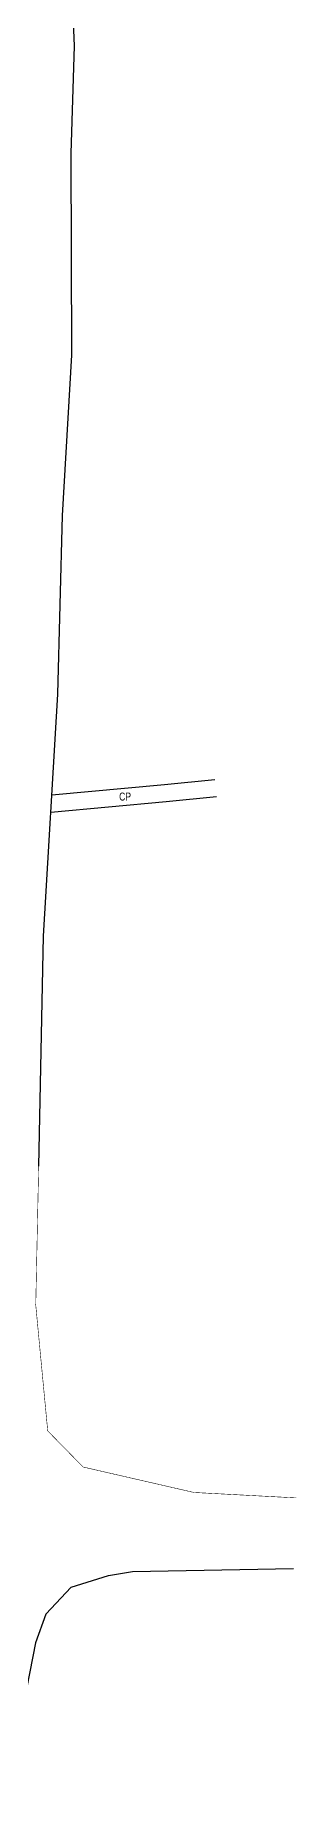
# Model space of a CAD drawing. Header units: metres. Extents: x 375792 to 378704, y 2469502 to 2471712.
# Drawn here: x 377700 to 377749, y 2469505.3 to 2469835.6 of the extents above; entities that cross this region are included whole.
import ezdxf
from ezdxf.enums import TextEntityAlignment as Align

# ---------------------------------------------------------------- set-up
doc = ezdxf.new("R2010")
doc.units = ezdxf.units.M
doc.header["$MEASUREMENT"] = 0
doc.layers.add('DLSS', color=1, linetype='Continuous')
doc.layers.add('DLSS Existing Road Line', color=1, linetype='Continuous')
doc.styles.add('细等线体', font='', dxfattribs={"width": 0.8})
doc.styles.get('细等线体').set_extended_font_data('FZXiDengXian-Z06S')

msp = doc.modelspace()

# ---------------------------------------------------------------- linework, layer by layer
at = {"layer": 'DLSS', "linetype": 'Continuous', "elevation": 39.88, "flags": 128}
msp.add_lwpolyline([(377748.9, 2469561.33, 0.1, 0.1, 0), (377729.72, 2469562.35, 0.1, 0.1, 0), (377708.98, 2469567.12, 0.1, 0.1, 0), (377702.35, 2469573.89, 0.1, 0.1, 0), (377700.11, 2469597.49, 0.1, 0.1, 0), (377701.56, 2469666.66, 0.1, 0.1, 0), (377704.24, 2469712.06, 0.1, 0.1, 0), (377705.14, 2469745.54, 0.1, 0.1, 0), (377706.86, 2469775.58, 0.1, 0.1, 0), (377706.73, 2469813.4, 0.1, 0.1, 0), (377707.37, 2469833.61, 0.1, 0.1, 0), (377706.89, 2469845.62, 0.1, 0.1, 0)], format="xyseb", dxfattribs=at)
msp.add_lwpolyline([(377748.9, 2469561.33, 0.1, 0.1, 0), (377729.72, 2469562.35, 0.1, 0.1, 0), (377708.98, 2469567.12, 0.1, 0.1, 0), (377702.35, 2469573.89, 0.1, 0.1, 0), (377700.11, 2469597.49, 0.1, 0.1, 0), (377701.56, 2469666.66, 0.1, 0.1, 0), (377704.24, 2469712.06, 0.1, 0.1, 0), (377705.14, 2469745.54, 0.1, 0.1, 0), (377706.86, 2469775.58, 0.1, 0.1, 0), (377706.73, 2469813.4, 0.1, 0.1, 0), (377707.37, 2469833.61, 0.1, 0.1, 0), (377706.89, 2469845.62, 0.1, 0.1, 0)], format="xyseb", dxfattribs=at)
at = {"layer": 'DLSS', "linetype": 'Continuous', "flags": 128}
for points in [[(377706.72, 2469544.6), (377713.74, 2469546.77), (377718.22, 2469547.54), (377748.38, 2469548.08)], [(377706.72, 2469544.6), (377713.74, 2469546.77), (377718.22, 2469547.54), (377748.38, 2469548.08)], [(377706.72, 2469544.6), (377701.97, 2469539.54), (377700.09, 2469534.18), (377697.91, 2469522.96), (377697.41, 2469505.29)], [(377706.72, 2469544.6), (377701.97, 2469539.54), (377700.09, 2469534.18), (377697.91, 2469522.96), (377697.41, 2469505.29)]]:
    msp.add_lwpolyline(points, dxfattribs=at)
at = {"layer": 'DLSS Existing Road Line', "linetype": 'Continuous', "elevation": 39.88, "flags": 128}
msp.add_lwpolyline([(377700.66, 2469623.52), (377701.56, 2469666.66), (377704.24, 2469712.06), (377705.14, 2469745.54), (377706.86, 2469775.58), (377706.73, 2469813.4), (377707.37, 2469833.61), (377706.89, 2469845.62), (377705.17, 2469869.51), (377704.63, 2469895.07), (377703.45, 2469923.05), (377702.53, 2469953.61), (377701.51, 2469978.1), (377700.63, 2470005.94), (377701.39, 2470013.12), (377710.65, 2470053.59), (377713.32, 2470063.86), (377725.17, 2470103.25), (377729.73, 2470127.32), (377734.28, 2470126.52)], dxfattribs=at)
at = {"layer": 'DLSS Existing Road Line', "linetype": 'Continuous', "flags": 128}
for points in [[(377703.13, 2469693.16), (377724.2, 2469695.08), (377733.61, 2469696.03)], [(377702.94, 2469689.92), (377724.51, 2469691.88), (377733.93, 2469692.83)]]:
    msp.add_lwpolyline(points, dxfattribs=at)

# ---------------------------------------------------------------- texts
at = {"layer": 'DLSS Existing Road Line', "linetype": 'Continuous', "style": '细等线体', "width": 0.8}
msp.add_text('CP', height=1.5, dxfattribs=at).set_placement((377716.83, 2469692.83), align=Align.MIDDLE)

doc.saveas('drawing.dxf')
